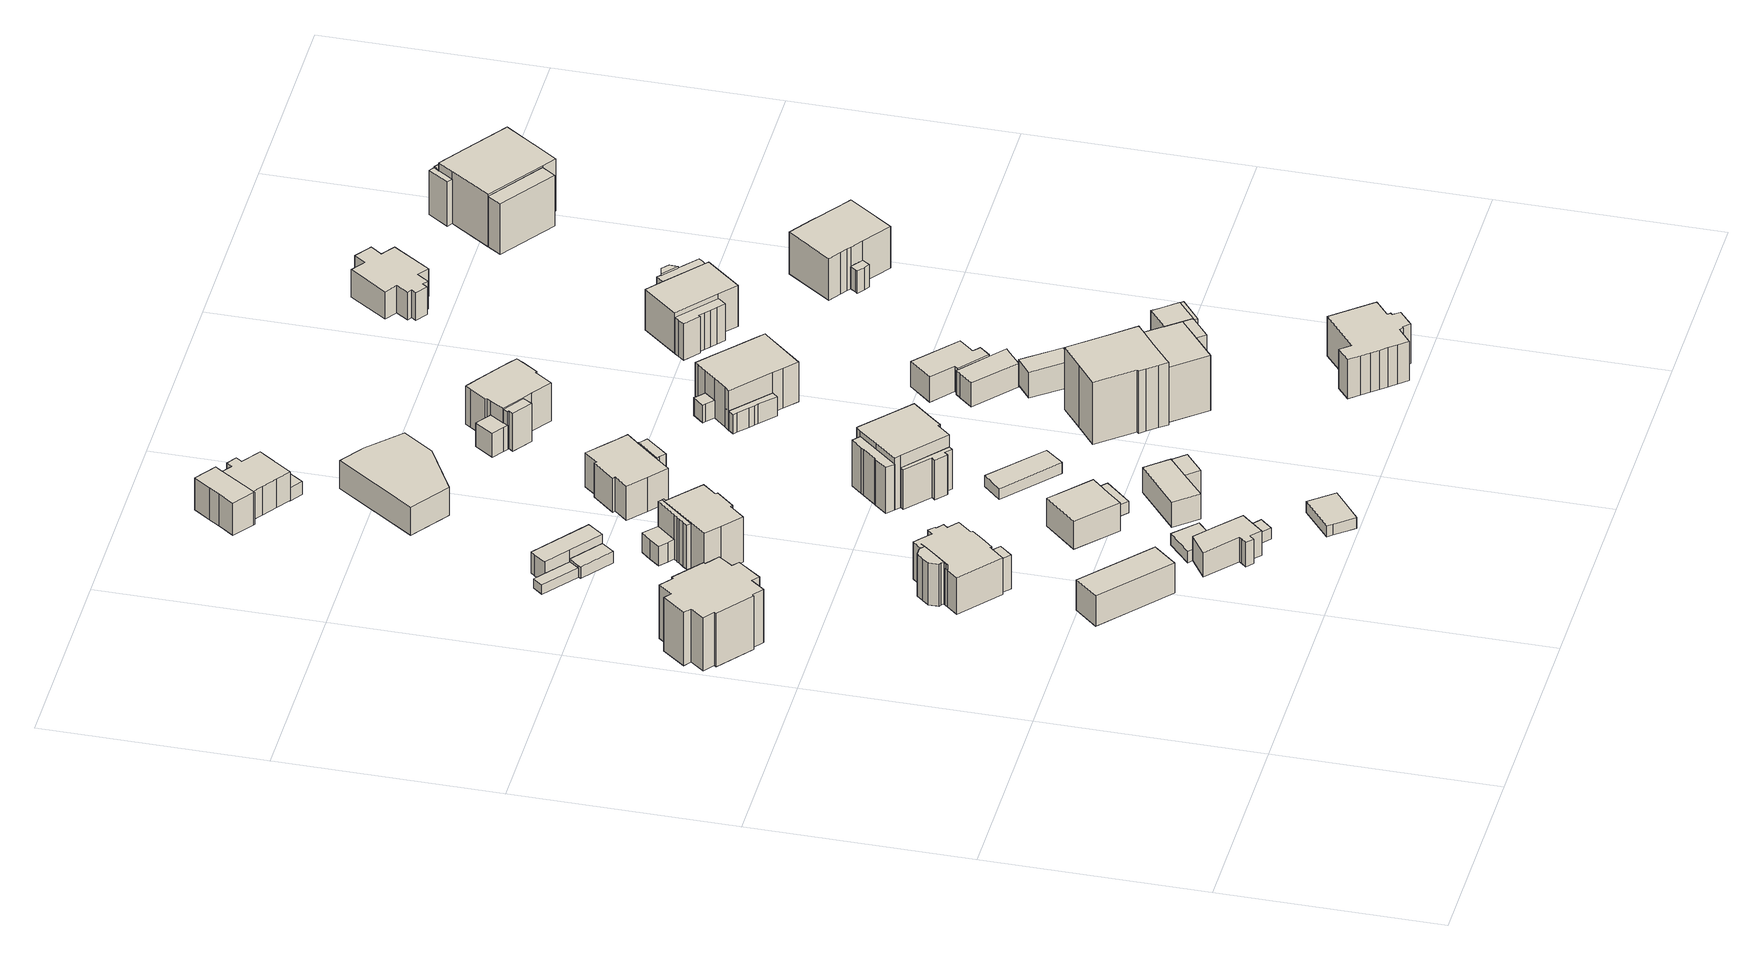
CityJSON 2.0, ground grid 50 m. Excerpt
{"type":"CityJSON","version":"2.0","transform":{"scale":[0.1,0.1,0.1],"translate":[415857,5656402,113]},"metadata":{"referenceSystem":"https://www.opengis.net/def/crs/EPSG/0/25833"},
"CityObjects":{
"building1":{"type":"Building","attributes":{"Dachtyp_tdc":"tdcFreeFormRoof","Gemeindeschluessel":14612000,"Dachneigung":51.07,"QualitaetDacherkennung":27,"Geometrietyp2DReferenz":"3000","measuredHeight":18.51,"function":"31001_9998","roofType":"5000"},"geometry":[{"type":"Solid","lod":"1","boundaries":[[[[0,1,2,3,4,5,6,7,8,9,10,11,12,13,14,15,16,17,18,19]],[[20,21,22,23,24,25,26,27,28,29,30,31,32,33,34,35,36,37,38,39]],[[19,21,20,0]],[[18,22,21,19]],[[17,23,22,18]],[[16,24,23,17]],[[15,25,24,16]],[[14,26,25,15]],[[13,27,26,14]],[[12,28,27,13]],[[11,29,28,12]],[[10,30,29,11]],[[9,31,30,10]],[[8,32,31,9]],[[7,33,32,8]],[[6,34,33,7]],[[5,35,34,6]],[[4,36,35,5]],[[3,37,36,4]],[[2,38,37,3]],[[1,39,38,2]],[[0,20,39,1]]]]}]},
"building2":{"type":"Building","attributes":{"Dachtyp_tdc":"tdcPolyFlatRoof","Gemeindeschluessel":14612000,"Dachneigung":2.67,"QualitaetDacherkennung":65,"Geometrietyp2DReferenz":"3000","measuredHeight":7.86,"function":"31001_9998","roofType":"2100"},"geometry":[{"type":"Solid","lod":"1","boundaries":[[[[40,41,42,43]],[[44,45,46,47]],[[43,45,44,40]],[[42,46,45,43]],[[41,47,46,42]],[[40,44,47,41]]]]}]},
"building3":{"type":"Building","attributes":{"Gemeindeschluessel":14612000,"Geometrietyp2DReferenz":"3000","function":"31001_9998","roofType":"9999"},"children":["building3-1","building3-2","building3-3"]},
"building3-1":{"type":"BuildingPart","attributes":{"Dachtyp_tdc":"tdcGableRoof","Dachneigung":26.48,"QualitaetDacherkennung":49,"Geometrietyp2DReferenz":"3000","measuredHeight":11.97,"roofType":"3100"},"parents":["building3"],"geometry":[{"type":"Solid","lod":"1","boundaries":[[[[48,49,50,51,52,53,54,55,56,57,58,59,60,61,62,63,64,65,66,67]],[[68,69,70,71,72,73,74,75,76,77,78,79,80,81,82,83,84,85,86,87]],[[67,69,68,48]],[[66,70,69,67]],[[65,71,70,66]],[[64,72,71,65]],[[63,73,72,64]],[[62,74,73,63]],[[61,75,74,62]],[[60,76,75,61]],[[59,77,76,60]],[[58,78,77,59]],[[57,79,78,58]],[[56,80,79,57]],[[55,81,80,56]],[[54,82,81,55]],[[53,83,82,54]],[[52,84,83,53]],[[51,85,84,52]],[[50,86,85,51]],[[49,87,86,50]],[[48,68,87,49]]]]}]},
"building3-2":{"type":"BuildingPart","attributes":{"Dachtyp_tdc":"tdcPolyFlatRoof","Dachneigung":6.51,"QualitaetDacherkennung":69,"Geometrietyp2DReferenz":"3000","measuredHeight":8.75,"roofType":"2100"},"parents":["building3"],"geometry":[{"type":"Solid","lod":"1","boundaries":[[[[88,89,90,91,92]],[[81,80,93,94,82]],[[92,80,81,88]],[[91,93,80,92]],[[90,94,93,91]],[[89,82,94,90]],[[88,81,82,89]]]]}]},
"building3-3":{"type":"BuildingPart","attributes":{"Dachtyp_tdc":"tdcFreeFormRoof","Dachneigung":26.51,"QualitaetDacherkennung":49,"Geometrietyp2DReferenz":"3000","measuredHeight":11.92,"roofType":"5000"},"parents":["building3"],"geometry":[{"type":"Solid","lod":"1","boundaries":[[[[95,96,97,98,99,100,101,102,103,104,105,106,105]],[[107,108,87,108,109,85,110,111,112,113,114,115,116]],[[105,108,107,95]],[[108,105,104,109]],[[103,85,109,104]],[[102,110,85,103]],[[101,111,110,102]],[[100,112,111,101]],[[99,113,112,100]],[[98,114,113,99]],[[97,115,114,98]],[[96,116,115,97]],[[95,107,116,96]]]]}]},
"building4":{"type":"Building","attributes":{"Dachtyp_tdc":"tdcPolyFlatRoof","Gemeindeschluessel":14612000,"Dachneigung":5.64,"QualitaetDacherkennung":57,"Geometrietyp2DReferenz":"3000","measuredHeight":2.57,"function":"31001_9998","roofType":"2100"},"geometry":[{"type":"Solid","lod":"1","boundaries":[[[[117,118,119,120,121]],[[122,123,124,125,126]],[[121,123,122,117]],[[120,124,123,121]],[[119,125,124,120]],[[118,126,125,119]],[[117,122,126,118]]]]}]},
"building5":{"type":"Building","attributes":{"Dachtyp_tdc":"tdcPolyFlatRoof","Gemeindeschluessel":14612000,"Dachneigung":4.22,"QualitaetDacherkennung":67,"Geometrietyp2DReferenz":"3000","measuredHeight":6.5,"function":"31001_9998","roofType":"2100"},"geometry":[{"type":"Solid","lod":"1","boundaries":[[[[127,128,129,130,131,132,133,134,135,136,137]],[[138,139,140,141,142,143,144,145,146,147,148]],[[137,139,138,127]],[[136,140,139,137]],[[135,141,140,136]],[[134,142,141,135]],[[133,143,142,134]],[[132,144,143,133]],[[131,145,144,132]],[[130,146,145,131]],[[129,147,146,130]],[[128,148,147,129]],[[127,138,148,128]]]]}]},
"building6":{"type":"Building","attributes":{"Dachtyp_tdc":"tdcPolyFlatRoof","Gemeindeschluessel":14612000,"Dachneigung":0,"QualitaetDacherkennung":83,"Geometrietyp2DReferenz":"3000","measuredHeight":2.89,"function":"31001_9998","roofType":"1000"},"geometry":[{"type":"Solid","lod":"1","boundaries":[[[[149,150,151,152,153]],[[146,154,155,156,147]],[[153,154,146,149]],[[152,155,154,153]],[[151,156,155,152]],[[150,147,156,151]],[[149,146,147,150]]]]}]},
"building7":{"type":"Building","attributes":{"Dachtyp_tdc":"tdcPolyFlatRoof","Gemeindeschluessel":14612000,"Dachneigung":3.12,"QualitaetDacherkennung":70,"Geometrietyp2DReferenz":"3000","measuredHeight":3.09,"function":"31001_9998","roofType":"2100"},"geometry":[{"type":"Solid","lod":"1","boundaries":[[[[157,158,159,160,161]],[[162,163,164,165,166]],[[161,163,162,157]],[[160,164,163,161]],[[159,165,164,160]],[[158,166,165,159]],[[157,162,166,158]]]]}]},
"building8":{"type":"Building","attributes":{"Dachtyp_tdc":"tdcPolyFlatRoof","Gemeindeschluessel":14612000,"Dachneigung":4.18,"QualitaetDacherkennung":64,"Geometrietyp2DReferenz":"3000","measuredHeight":5.54,"function":"31001_9998","roofType":"2100"},"geometry":[{"type":"Solid","lod":"1","boundaries":[[[[167,168,169,170,171,172]],[[124,173,174,175,176,125]],[[172,173,124,167]],[[171,174,173,172]],[[170,175,174,171]],[[169,176,175,170]],[[168,125,176,169]],[[167,124,125,168]]]]}]},
"building9":{"type":"Building","attributes":{"Dachtyp_tdc":"tdcFreeFormRoof","Gemeindeschluessel":14612000,"Dachneigung":50.6,"QualitaetDacherkennung":19,"Geometrietyp2DReferenz":"3000","measuredHeight":3.9,"function":"31001_9998","roofType":"5000"},"geometry":[{"type":"Solid","lod":"1","boundaries":[[[[177,178,179,180]],[[181,182,183,184]],[[180,182,181,177]],[[179,183,182,180]],[[178,184,183,179]],[[177,181,184,178]]]]}]},
"building10":{"type":"Building","attributes":{"Gemeindeschluessel":14612000,"Geometrietyp2DReferenz":"3000","function":"31001_9998","roofType":"9999"},"children":["building10-1","building10-2","building10-3"]},
"building10-1":{"type":"BuildingPart","attributes":{"Dachtyp_tdc":"tdcGableRoof","Dachneigung":14.62,"QualitaetDacherkennung":26,"Geometrietyp2DReferenz":"3000","measuredHeight":12.32,"roofType":"3100"},"parents":["building10"],"geometry":[{"type":"Solid","lod":"1","boundaries":[[[[185,186,187,188,189,190,191,192,193,194,195,196,197]],[[198,199,200,201,202,203,204,205,206,207,208,209,210]],[[197,199,198,185]],[[196,200,199,197]],[[195,201,200,196]],[[194,202,201,195]],[[193,203,202,194]],[[192,204,203,193]],[[191,205,204,192]],[[190,206,205,191]],[[189,207,206,190]],[[188,208,207,189]],[[187,209,208,188]],[[186,210,209,187]],[[185,198,210,186]]]]}]},
"building10-2":{"type":"BuildingPart","attributes":{"Dachtyp_tdc":"tdcGableRoof","Dachneigung":10.02,"QualitaetDacherkennung":67,"Geometrietyp2DReferenz":"3000","measuredHeight":5.27,"roofType":"3100"},"parents":["building10"],"geometry":[{"type":"Solid","lod":"1","boundaries":[[[[211,212,213,214,215,216,217]],[[218,219,220,221,222,223,224]],[[217,219,218,211]],[[216,220,219,217]],[[215,221,220,216]],[[214,222,221,215]],[[213,223,222,214]],[[212,224,223,213]],[[211,218,224,212]]]]}]},
"building10-3":{"type":"BuildingPart","attributes":{"Dachtyp_tdc":"tdcGableRoof","Dachneigung":27.17,"QualitaetDacherkennung":25,"Geometrietyp2DReferenz":"3000","measuredHeight":13.08,"roofType":"3100"},"parents":["building10"],"geometry":[{"type":"Solid","lod":"1","boundaries":[[[[225,226,227,228,229,230,231,232,233,234]],[[224,198,235,210,236,237,238,239,240,219]],[[234,198,224,225]],[[233,235,198,234]],[[232,210,235,233]],[[231,236,210,232]],[[230,237,236,231]],[[229,238,237,230]],[[228,239,238,229]],[[227,240,239,228]],[[226,219,240,227]],[[225,224,219,226]]]]}]},
"building11":{"type":"Building","attributes":{"Dachtyp_tdc":"tdcPolyFlatRoof","Gemeindeschluessel":14612000,"Dachneigung":2.67,"QualitaetDacherkennung":64,"Geometrietyp2DReferenz":"3000","measuredHeight":2.99,"function":"31001_9998","roofType":"2100"},"geometry":[{"type":"Solid","lod":"1","boundaries":[[[[241,242,243,244,245]],[[246,247,248,249,250]],[[245,247,246,241]],[[244,248,247,245]],[[243,249,248,244]],[[242,250,249,243]],[[241,246,250,242]]]]}]},
"building12":{"type":"Building","attributes":{"Gemeindeschluessel":14612000,"Geometrietyp2DReferenz":"3000","function":"31001_9998","roofType":"9999"},"children":["building12-1","building12-2"]},
"building12-1":{"type":"BuildingPart","attributes":{"Dachtyp_tdc":"tdcPolyFlatRoof","Dachneigung":0,"QualitaetDacherkennung":56,"Geometrietyp2DReferenz":"3000","measuredHeight":7.16,"roofType":"1000"},"parents":["building12"],"geometry":[{"type":"Solid","lod":"1","boundaries":[[[[251,252,253,254,255]],[[256,257,258,259,260]],[[255,257,256,251]],[[254,258,257,255]],[[253,259,258,254]],[[252,260,259,253]],[[251,256,260,252]]]]}]},
"building12-2":{"type":"BuildingPart","attributes":{"Dachtyp_tdc":"tdcPolyFlatRoof","Dachneigung":0,"QualitaetDacherkennung":68,"Geometrietyp2DReferenz":"3000","measuredHeight":2.95,"roofType":"1000"},"parents":["building12"],"geometry":[{"type":"Solid","lod":"1","boundaries":[[[[261,262,263,264,265]],[[266,267,257,256,268]],[[265,267,266,261]],[[264,257,267,265]],[[263,256,257,264]],[[262,268,256,263]],[[261,266,268,262]]]]}]},
"building13":{"type":"Building","attributes":{"Gemeindeschluessel":14612000,"Geometrietyp2DReferenz":"3000","function":"31001_9998","roofType":"9999"},"children":["building13-1","building13-2"]},
"building13-1":{"type":"BuildingPart","attributes":{"Dachtyp_tdc":"tdcPolyFlatRoof","Dachneigung":0,"QualitaetDacherkennung":64,"Geometrietyp2DReferenz":"3000","measuredHeight":6.33,"roofType":"1000"},"parents":["building13"],"geometry":[{"type":"Solid","lod":"1","boundaries":[[[[269,270,271,272]],[[273,274,275,276]],[[272,274,273,269]],[[271,275,274,272]],[[270,276,275,271]],[[269,273,276,270]]]]}]},
"building13-2":{"type":"BuildingPart","attributes":{"Dachtyp_tdc":"tdcPolyFlatRoof","Dachneigung":0,"QualitaetDacherkennung":76,"Geometrietyp2DReferenz":"3000","measuredHeight":6.38,"roofType":"1000"},"parents":["building13"],"geometry":[{"type":"Solid","lod":"1","boundaries":[[[[277,278,279,280,281]],[[282,283,284,273,276]],[[281,283,282,277]],[[280,284,283,281]],[[279,273,284,280]],[[278,276,273,279]],[[277,282,276,278]]]]}]},
"building14":{"type":"Building","attributes":{"Gemeindeschluessel":14612000,"Geometrietyp2DReferenz":"3000","function":"31001_9998","roofType":"9999"},"children":["building14-1","building14-2"]},
"building14-1":{"type":"BuildingPart","attributes":{"Dachtyp_tdc":"tdcGableRoof","Dachneigung":15.96,"QualitaetDacherkennung":63,"Geometrietyp2DReferenz":"3000","measuredHeight":9.62,"roofType":"3100"},"parents":["building14"],"geometry":[{"type":"Solid","lod":"1","boundaries":[[[[285,286,287,288,289,290,291,292,293,294,295,296,297]],[[298,299,300,301,302,303,304,305,306,307,308,309,310]],[[296,299,298,297]],[[295,300,299,296]],[[294,301,300,295]],[[293,302,301,294]],[[292,303,302,293]],[[291,304,303,292]],[[290,305,304,291]],[[289,306,305,290]],[[288,307,306,289]],[[287,308,307,288]],[[286,309,308,287]],[[285,310,309,286]],[[297,298,310,285]]]]}]},
"building14-2":{"type":"BuildingPart","attributes":{"Dachtyp_tdc":"tdcGableRoof","Dachneigung":20.11,"QualitaetDacherkennung":30,"Geometrietyp2DReferenz":"3000","measuredHeight":9.73,"roofType":"3100"},"parents":["building14"],"geometry":[{"type":"Solid","lod":"1","boundaries":[[[[311,312,313,314,315,316]],[[317,318,319,320,299,298]],[[316,317,298,311]],[[315,318,317,316]],[[314,319,318,315]],[[313,320,319,314]],[[312,299,320,313]],[[311,298,299,312]]]]}]},
"building15":{"type":"Building","attributes":{"Gemeindeschluessel":14612000,"Geometrietyp2DReferenz":"3000","function":"31001_9998","roofType":"9999"},"children":["building15-1","building15-2"]},
"building15-1":{"type":"BuildingPart","attributes":{"Dachtyp_tdc":"tdcGableRoof","Dachneigung":34.78,"QualitaetDacherkennung":66,"Geometrietyp2DReferenz":"3000","measuredHeight":9.43,"roofType":"3100"},"parents":["building15"],"geometry":[{"type":"Solid","lod":"1","boundaries":[[[[321,322,323,324,325,326,327,328,329,330,331,332,333,334,335,336,337,338]],[[339,340,341,342,343,344,345,346,347,348,349,350,351,352,353,354,355,356]],[[338,340,339,321]],[[337,341,340,338]],[[336,342,341,337]],[[335,343,342,336]],[[334,344,343,335]],[[333,345,344,334]],[[332,346,345,333]],[[331,347,346,332]],[[330,348,347,331]],[[329,349,348,330]],[[328,350,349,329]],[[327,351,350,328]],[[326,352,351,327]],[[325,353,352,326]],[[324,354,353,325]],[[323,355,354,324]],[[322,356,355,323]],[[321,339,356,322]]]]}]},
"building15-2":{"type":"BuildingPart","attributes":{"Dachtyp_tdc":"tdcHipRoof","Dachneigung":40.95,"QualitaetDacherkennung":57,"Geometrietyp2DReferenz":"3000","measuredHeight":9.69,"roofType":"3200"},"parents":["building15"],"geometry":[{"type":"Solid","lod":"1","boundaries":[[[[357,358,359,360,361,362,363,364,365]],[[343,366,367,368,369,370,371,372,345]],[[364,366,343,365]],[[363,367,366,364]],[[362,368,367,363]],[[361,369,368,362]],[[360,370,369,361]],[[359,371,370,360]],[[358,372,371,359]],[[357,345,372,358]],[[365,343,345,357]]]]}]},
"building16":{"type":"Building","attributes":{"Gemeindeschluessel":14612000,"Geometrietyp2DReferenz":"3000","function":"31001_9998","roofType":"9999"},"children":["building16-1","building16-2","building16-3","building16-4"]},
"building16-1":{"type":"BuildingPart","attributes":{"Dachtyp_tdc":"tdcPolyFlatRoof","Dachneigung":16.77,"QualitaetDacherkennung":50,"Geometrietyp2DReferenz":"3000","measuredHeight":10.37,"roofType":"2100"},"parents":["building16"],"geometry":[{"type":"Solid","lod":"1","boundaries":[[[[373,374,375,376,377,378,379,380]],[[381,382,383,384,385,386,387,388]],[[380,382,381,373]],[[379,383,382,380]],[[378,384,383,379]],[[377,385,384,378]],[[376,386,385,377]],[[375,387,386,376]],[[374,388,387,375]],[[373,381,388,374]]]]}]},
"building16-2":{"type":"BuildingPart","attributes":{"Dachtyp_tdc":"tdcFreeFormRoof","Dachneigung":44.81,"QualitaetDacherkennung":64,"Geometrietyp2DReferenz":"3000","measuredHeight":13.37,"roofType":"5000"},"parents":["building16"],"geometry":[{"type":"Solid","lod":"1","boundaries":[[[[389,390,391,392,393,394,395,396,397,398,399,400]],[[401,402,403,404,405,406,407,408,409,410,411,412]],[[400,402,401,389]],[[399,403,402,400]],[[398,404,403,399]],[[397,405,404,398]],[[396,406,405,397]],[[395,407,406,396]],[[394,408,407,395]],[[393,409,408,394]],[[392,410,409,393]],[[391,411,410,392]],[[390,412,411,391]],[[389,401,412,390]]]]}]},
"building16-3":{"type":"BuildingPart","attributes":{"Dachtyp_tdc":"tdcPolyFlatRoof","Dachneigung":41.93,"QualitaetDacherkennung":50,"Geometrietyp2DReferenz":"3000","measuredHeight":12.7,"roofType":"2100"},"parents":["building16"],"geometry":[{"type":"Solid","lod":"1","boundaries":[[[[413,414,415,416,417,418,419,420]],[[421,422,423,424,425,426,427,428]],[[420,422,421,413]],[[419,423,422,420]],[[418,424,423,419]],[[417,425,424,418]],[[416,426,425,417]],[[415,427,426,416]],[[414,428,427,415]],[[413,421,428,414]]]]}]},
"building16-4":{"type":"BuildingPart","attributes":{"Dachtyp_tdc":"tdcGableRoof","Dachneigung":41.67,"QualitaetDacherkennung":53,"Geometrietyp2DReferenz":"3000","measuredHeight":16.21,"roofType":"3100"},"parents":["building16"],"geometry":[{"type":"Solid","lod":"1","boundaries":[[[[429,430,431,432,433,434,435,436,437,438,439,440]],[[388,387,422,441,421,442,404,402,443,444,445,446]],[[440,387,388,429]],[[439,422,387,440]],[[438,441,422,439]],[[437,421,441,438]],[[436,442,421,437]],[[435,404,442,436]],[[434,402,404,435]],[[433,443,402,434]],[[432,444,443,433]],[[431,445,444,432]],[[430,446,445,431]],[[429,388,446,430]]]]}]},
"building17":{"type":"Building","attributes":{"Dachtyp_tdc":"tdcPolyFlatRoof","Gemeindeschluessel":14612000,"Dachneigung":5.57,"QualitaetDacherkennung":86,"Geometrietyp2DReferenz":"3000","measuredHeight":3.12,"function":"31001_9998","roofType":"2100"},"geometry":[{"type":"Solid","lod":"1","boundaries":[[[[447,448,449,450]],[[451,452,453,454]],[[450,452,451,447]],[[449,453,452,450]],[[448,454,453,449]],[[447,451,454,448]]]]}]},
"building18":{"type":"Building","attributes":{"Dachtyp_tdc":"tdcPolyFlatRoof","Gemeindeschluessel":14612000,"Dachneigung":0,"QualitaetDacherkennung":85,"Geometrietyp2DReferenz":"3000","measuredHeight":7.05,"function":"31001_9998","roofType":"1000"},"geometry":[{"type":"Solid","lod":"1","boundaries":[[[[455,456,457,458,459,460]],[[461,462,463,464,465,466]],[[460,462,461,455]],[[459,463,462,460]],[[458,464,463,459]],[[457,465,464,458]],[[456,466,465,457]],[[455,461,466,456]]]]}]},
"building19":{"type":"Building","attributes":{"Dachtyp_tdc":"tdcPolyFlatRoof","Gemeindeschluessel":14612000,"Dachneigung":17.77,"QualitaetDacherkennung":56,"Geometrietyp2DReferenz":"3000","measuredHeight":3.82,"function":"31001_9998","roofType":"2100"},"geometry":[{"type":"Solid","lod":"1","boundaries":[[[[467,468,469,470,471,472,473]],[[474,475,476,477,478,479,480]],[[473,475,474,467]],[[472,476,475,473]],[[471,477,476,472]],[[470,478,477,471]],[[469,479,478,470]],[[468,480,479,469]],[[467,474,480,468]]]]}]},
"building20":{"type":"Building","attributes":{"Gemeindeschluessel":14612000,"Geometrietyp2DReferenz":"3000","function":"31001_9998","roofType":"9999"},"children":["building20-1","building20-2","building20-3"]},
"building20-1":{"type":"BuildingPart","attributes":{"Dachtyp_tdc":"tdcGableRoof","Dachneigung":12.94,"QualitaetDacherkennung":30,"Geometrietyp2DReferenz":"3000","measuredHeight":10.79,"roofType":"3100"},"parents":["building20"],"geometry":[{"type":"Solid","lod":"1","boundaries":[[[[481,482,483,484,485,486,487,488,489,490,491,492,493,494,495,496,497]],[[498,499,500,501,502,503,504,505,506,507,508,509,510,511,512,513,514]],[[497,499,498,481]],[[496,500,499,497]],[[495,501,500,496]],[[494,502,501,495]],[[493,503,502,494]],[[492,504,503,493]],[[491,505,504,492]],[[490,506,505,491]],[[489,507,506,490]],[[488,508,507,489]],[[487,509,508,488]],[[486,510,509,487]],[[485,511,510,486]],[[484,512,511,485]],[[483,513,512,484]],[[482,514,513,483]],[[481,498,514,482]]]]}]},
"building20-2":{"type":"BuildingPart","attributes":{"Dachtyp_tdc":"tdcPolyFlatRoof","Dachneigung":0,"QualitaetDacherkennung":39,"Geometrietyp2DReferenz":"3000","measuredHeight":6.14,"roofType":"1000"},"parents":["building20"],"geometry":[{"type":"Solid","lod":"1","boundaries":[[[[515,516,517,518,519,520,521]],[[501,522,523,524,525,526,502]],[[520,522,501,521]],[[519,523,522,520]],[[518,524,523,519]],[[517,525,524,518]],[[516,526,525,517]],[[515,502,526,516]],[[521,501,502,515]]]]}]},
"building20-3":{"type":"BuildingPart","attributes":{"Dachtyp_tdc":"tdcFreeFormRoof","Dachneigung":70.69,"QualitaetDacherkennung":17,"Geometrietyp2DReferenz":"3000","measuredHeight":11.45,"roofType":"5000"},"parents":["building20"],"geometry":[{"type":"Solid","lod":"1","boundaries":[[[[527,528,529,530,531,532,533]],[[534,535,536,537,522,501,500]],[[533,535,534,527]],[[532,536,535,533]],[[531,537,536,532]],[[530,522,537,531]],[[529,501,522,530]],[[528,500,501,529]],[[527,534,500,528]]]]}]},
"building21":{"type":"Building","attributes":{"Gemeindeschluessel":14612000,"Geometrietyp2DReferenz":"3000","function":"31001_9998","roofType":"9999"},"children":["building21-1","building21-2","building21-3","building21-4","building21-5"]},
"building21-1":{"type":"BuildingPart","attributes":{"Dachtyp_tdc":"tdcPolyFlatRoof","Dachneigung":0,"QualitaetDacherkennung":73,"Geometrietyp2DReferenz":"3000","measuredHeight":13.91,"roofType":"1000"},"parents":["building21"],"geometry":[{"type":"Solid","lod":"1","boundaries":[[[[538,539,540,541,542,543,544]],[[545,546,547,548,549,550,551]],[[544,546,545,538]],[[543,547,546,544]],[[542,548,547,543]],[[541,549,548,542]],[[540,550,549,541]],[[539,551,550,540]],[[538,545,551,539]]]]}]},
"building21-2":{"type":"BuildingPart","attributes":{"Dachtyp_tdc":"tdcPolyFlatRoof","Dachneigung":5.34,"QualitaetDacherkennung":45,"Geometrietyp2DReferenz":"3000","measuredHeight":13.86,"roofType":"2100"},"parents":["building21"],"geometry":[{"type":"Solid","lod":"1","boundaries":[[[[552,553,554,555]],[[556,549,557,558]],[[555,549,556,552]],[[554,557,549,555]],[[553,558,557,554]],[[552,556,558,553]]]]}]},
"building21-3":{"type":"BuildingPart","attributes":{"Dachtyp_tdc":"tdcPolyFlatRoof","Dachneigung":0,"QualitaetDacherkennung":79,"Geometrietyp2DReferenz":"3000","measuredHeight":13.94,"roofType":"1000"},"parents":["building21"],"geometry":[{"type":"Solid","lod":"1","boundaries":[[[[559,560,561,562,563,539]],[[564,551,565,566,567,568]],[[539,551,564,559]],[[563,565,551,539]],[[562,566,565,563]],[[561,567,566,562]],[[560,568,567,561]],[[559,564,568,560]]]]}]},
"building21-4":{"type":"BuildingPart","attributes":{"Dachtyp_tdc":"tdcGableRoof","Dachneigung":10.15,"QualitaetDacherkennung":61,"Geometrietyp2DReferenz":"3000","measuredHeight":16.5,"roofType":"3100"},"parents":["building21"],"geometry":[{"type":"Solid","lod":"1","boundaries":[[[[569,570,571,572,573,574,575,576,577,578,579,580]],[[581,582,583,584,585,586,587,588,589,564,590,568]],[[580,582,581,569]],[[579,583,582,580]],[[578,584,583,579]],[[577,585,584,578]],[[576,586,585,577]],[[575,587,586,576]],[[574,588,587,575]],[[573,589,588,574]],[[572,564,589,573]],[[571,590,564,572]],[[570,568,590,571]],[[569,581,568,570]]]]}]},
"building21-5":{"type":"BuildingPart","attributes":{"Dachtyp_tdc":"tdcPolyFlatRoof","Dachneigung":3.75,"QualitaetDacherkennung":71,"Geometrietyp2DReferenz":"3000","measuredHeight":14.01,"roofType":"2100"},"parents":["building21"],"geometry":[{"type":"Solid","lod":"1","boundaries":[[[[563,562,591,592,540]],[[565,550,556,593,566]],[[540,550,565,563]],[[592,556,550,540]],[[591,593,556,592]],[[562,566,593,591]],[[563,565,566,562]]]]}]},
"building22":{"type":"Building","attributes":{"Gemeindeschluessel":14612000,"Geometrietyp2DReferenz":"3000","function":"31001_9998","roofType":"9999"},"children":["building22-1","building22-2","building22-3","building22-4"]},
"building22-1":{"type":"BuildingPart","attributes":{"Dachtyp_tdc":"tdcGableRoof","Dachneigung":38.2,"QualitaetDacherkennung":7,"Geometrietyp2DReferenz":"3000","measuredHeight":7.72,"roofType":"3100"},"parents":["building22"],"geometry":[{"type":"Solid","lod":"1","boundaries":[[[[594,595,596,597,598,599,600,601,602,594,603]],[[604,605,606,607,608,609,610,611,612,613,605]],[[602,606,605,594]],[[601,607,606,602]],[[600,608,607,601]],[[599,609,608,600]],[[598,610,609,599]],[[597,611,610,598]],[[596,612,611,597]],[[595,613,612,596]],[[613,595,594,605]]]]}]},
"building22-2":{"type":"BuildingPart","attributes":{"Dachtyp_tdc":"tdcPolyFlatRoof","Dachneigung":0,"QualitaetDacherkennung":55,"Geometrietyp2DReferenz":"3000","measuredHeight":4.56,"roofType":"1000"},"parents":["building22"],"geometry":[{"type":"Solid","lod":"1","boundaries":[[[[614,615,616,617,618,619,620]],[[621,622,623,624,625,626,627]],[[620,622,621,614]],[[619,623,622,620]],[[618,624,623,619]],[[617,625,624,618]],[[616,626,625,617]],[[615,627,626,616]],[[614,621,627,615]]]]}]},
"building22-3":{"type":"BuildingPart","attributes":{"Dachtyp_tdc":"tdcGableAndHippedGRoof","Dachneigung":13.51,"QualitaetDacherkennung":23,"Geometrietyp2DReferenz":"3000","measuredHeight":11.79,"roofType":"9999"},"parents":["building22"],"geometry":[{"type":"Solid","lod":"1","boundaries":[[[[628,629,630,631,632,633,634,635,636,637,638,639,640,641]],[[642,643,607,605,604,625,624,644,645,646,647,648,649,650]],[[641,643,642,628]],[[640,607,643,641]],[[639,605,607,640]],[[638,604,605,639]],[[637,625,604,638]],[[636,624,625,637]],[[635,644,624,636]],[[634,645,644,635]],[[633,646,645,634]],[[632,647,646,633]],[[631,648,647,632]],[[630,649,648,631]],[[629,650,649,630]],[[628,642,650,629]]]]}]},
"building22-4":{"type":"BuildingPart","attributes":{"Dachtyp_tdc":"tdcFreeFormRoof","Dachneigung":81.44,"QualitaetDacherkennung":39,"Geometrietyp2DReferenz":"3000","measuredHeight":11.61,"roofType":"5000"},"parents":["building22"],"geometry":[{"type":"Solid","lod":"1","boundaries":[[[[651,652,653,654,655,656,657]],[[658,659,660,661,649,646,662]],[[657,659,658,651]],[[656,660,659,657]],[[655,661,660,656]],[[654,649,661,655]],[[653,646,649,654]],[[652,662,646,653]],[[651,658,662,652]]]]}]},
"building23":{"type":"Building","attributes":{"Dachtyp_tdc":"tdcPolyFlatRoof","Gemeindeschluessel":14612000,"Dachneigung":0,"QualitaetDacherkennung":69,"Geometrietyp2DReferenz":"3000","measuredHeight":6.08,"function":"31001_9998","roofType":"1000"},"geometry":[{"type":"Solid","lod":"1","boundaries":[[[[663,664,665,666,667,668,669,670]],[[671,672,673,674,675,676,677,678]],[[670,672,671,663]],[[669,673,672,670]],[[668,674,673,669]],[[667,675,674,668]],[[666,676,675,667]],[[665,677,676,666]],[[664,678,677,665]],[[663,671,678,664]]]]}]},
"building24":{"type":"Building","attributes":{"Dachtyp_tdc":"tdcGableRoof","Gemeindeschluessel":14612000,"Dachneigung":45.6,"QualitaetDacherkennung":2,"Geometrietyp2DReferenz":"3000","measuredHeight":11.07,"function":"31001_9998","roofType":"3100"},"geometry":[{"type":"Solid","lod":"1","boundaries":[[[[679,680,681,682]],[[683,684,685,686]],[[682,684,683,679]],[[681,685,684,682]],[[680,686,685,681]],[[679,683,686,680]]]]}]},
"building25":{"type":"Building","attributes":{"Dachtyp_tdc":"tdcFreeFormRoof","Gemeindeschluessel":14612000,"Dachneigung":27.07,"QualitaetDacherkennung":67,"Geometrietyp2DReferenz":"3000","measuredHeight":12.32,"function":"31001_9998","roofType":"5000"},"geometry":[{"type":"Solid","lod":"1","boundaries":[[[[687,688,689,690,691,692,693,694,695,696,697,698,699,700,701,702,703,704,705]],[[706,707,708,709,710,711,712,713,714,715,716,717,718,719,720,721,722,723,724]],[[705,707,706,687]],[[704,708,707,705]],[[703,709,708,704]],[[702,710,709,703]],[[701,711,710,702]],[[700,712,711,701]],[[699,713,712,700]],[[698,714,713,699]],[[697,715,714,698]],[[696,716,715,697]],[[695,717,716,696]],[[694,718,717,695]],[[693,719,718,694]],[[692,720,719,693]],[[691,721,720,692]],[[690,722,721,691]],[[689,723,722,690]],[[688,724,723,689]],[[687,706,724,688]]]]}]},
"building26":{"type":"Building","attributes":{"Dachtyp_tdc":"tdcPolyFlatRoof","Gemeindeschluessel":14612000,"Dachneigung":9.1,"QualitaetDacherkennung":50,"Geometrietyp2DReferenz":"3000","measuredHeight":7.03,"function":"31001_9998","roofType":"2100"},"geometry":[{"type":"Solid","lod":"1","boundaries":[[[[725,726,727,728,729,730,731,732]],[[733,734,735,736,737,738,739,740]],[[732,734,733,725]],[[731,735,734,732]],[[730,736,735,731]],[[729,737,736,730]],[[728,738,737,729]],[[727,739,738,728]],[[726,740,739,727]],[[725,733,740,726]]]]}]},
"building27":{"type":"Building","attributes":{"Gemeindeschluessel":14612000,"Geometrietyp2DReferenz":"3000","function":"31001_9998","roofType":"9999"},"children":["building27-1","building27-2","building27-3","building27-4"]},
"building27-1":{"type":"BuildingPart","attributes":{"Dachtyp_tdc":"tdcHipRoof","Dachneigung":22.92,"QualitaetDacherkennung":77,"Geometrietyp2DReferenz":"3000","measuredHeight":11.51,"roofType":"3200"},"parents":["building27"],"geometry":[{"type":"Solid","lod":"1","boundaries":[[[[741,742,743,744,745,746,747]],[[748,749,750,751,752,753,754]],[[746,749,748,747]],[[745,750,749,746]],[[744,751,750,745]],[[743,752,751,744]],[[742,753,752,743]],[[741,754,753,742]],[[747,748,754,741]]]]}]},
"building27-2":{"type":"BuildingPart","attributes":{"Dachtyp_tdc":"tdcGableRoof","Dachneigung":20.36,"QualitaetDacherkennung":29,"Geometrietyp2DReferenz":"3000","measuredHeight":9.7,"roofType":"3100"},"parents":["building27"],"geometry":[{"type":"Solid","lod":"1","boundaries":[[[[755,756,757,758,759,760,761,762,763,764,765,766]],[[751,767,768,769,770,771,772,773,774,775,776,752]],[[766,767,751,755]],[[765,768,767,766]],[[764,769,768,765]],[[763,770,769,764]],[[762,771,770,763]],[[761,772,771,762]],[[760,773,772,761]],[[759,774,773,760]],[[758,775,774,759]],[[757,776,775,758]],[[756,752,776,757]],[[755,751,752,756]]]]}]},
"building27-3":{"type":"BuildingPart","attributes":{"Dachtyp_tdc":"tdcFreeFormRoof","Dachneigung":47.2,"QualitaetDacherkennung":14,"Geometrietyp2DReferenz":"3000","measuredHeight":10.69,"roofType":"5000"},"parents":["building27"],"geometry":[{"type":"Solid","lod":"1","boundaries":[[[[777,778,779,780]],[[781,782,783,784]],[[780,782,781,777]],[[779,783,782,780]],[[778,784,783,779]],[[777,781,784,778]]]]}]},
"building27-4":{"type":"BuildingPart","attributes":{"Dachtyp_tdc":"tdcFreeFormRoof","Dachneigung":47.53,"QualitaetDacherkennung":17,"Geometrietyp2DReferenz":"3000","measuredHeight":10.7,"roofType":"5000"},"parents":["building27"],"geometry":[{"type":"Solid","lod":"1","boundaries":[[[[785,786,787,788,789,790,791,792]],[[781,793,794,795,748,754,796,782]],[[791,793,781,792]],[[790,794,793,791]],[[789,795,794,790]],[[788,748,795,789]],[[787,754,748,788]],[[786,796,754,787]],[[785,782,796,786]],[[792,781,782,785]]]]}]},
"building28":{"type":"Building","attributes":{"Dachtyp_tdc":"tdcFreeFormRoof","Gemeindeschluessel":14612000,"Dachneigung":34.51,"QualitaetDacherkennung":47,"Geometrietyp2DReferenz":"3000","measuredHeight":10.34,"function":"31001_9998","roofType":"5000"},"geometry":[{"type":"Solid","lod":"1","boundaries":[[[[797,798,799,800,801,802,803,804,805,806,807,808,809,810,811,812,813]],[[814,815,816,817,818,819,820,821,822,823,824,825,826,827,828,829,830]],[[813,815,814,797]],[[812,816,815,813]],[[811,817,816,812]],[[810,818,817,811]],[[809,819,818,810]],[[808,820,819,809]],[[807,821,820,808]],[[806,822,821,807]],[[805,823,822,806]],[[804,824,823,805]],[[803,825,824,804]],[[802,826,825,803]],[[801,827,826,802]],[[800,828,827,801]],[[799,829,828,800]],[[798,830,829,799]],[[797,814,830,798]]]]}]},
"building29":{"type":"Building","attributes":{"Gemeindeschluessel":14612000,"Geometrietyp2DReferenz":"3000","function":"31001_9998","roofType":"9999"},"children":["building29-1","building29-2"]},
"building29-1":{"type":"BuildingPart","attributes":{"Dachtyp_tdc":"tdcGableRoof","Dachneigung":19.27,"QualitaetDacherkennung":61,"Geometrietyp2DReferenz":"3000","measuredHeight":6.05,"roofType":"3100"},"parents":["building29"],"geometry":[{"type":"Solid","lod":"1","boundaries":[[[[831,832,833,834,835,836,837]],[[838,839,840,841,842,843,844]],[[837,839,838,831]],[[836,840,839,837]],[[835,841,840,836]],[[834,842,841,835]],[[833,843,842,834]],[[832,844,843,833]],[[831,838,844,832]]]]}]},
"building29-2":{"type":"BuildingPart","attributes":{"Dachtyp_tdc":"tdcHipRoof","Dachneigung":29.9,"QualitaetDacherkennung":48,"Geometrietyp2DReferenz":"3000","measuredHeight":12.76,"roofType":"3200"},"parents":["building29"],"geometry":[{"type":"Solid","lod":"1","boundaries":[[[[845,846,847,848,849,850,851,852,853,854,855,856,857]],[[841,858,859,860,861,862,863,864,865,866,867,868,843]],[[856,858,841,857]],[[855,859,858,856]],[[854,860,859,855]],[[853,861,860,854]],[[852,862,861,853]],[[851,863,862,852]],[[850,864,863,851]],[[849,865,864,850]],[[848,866,865,849]],[[847,867,866,848]],[[846,868,867,847]],[[845,843,868,846]],[[857,841,843,845]]]]}]},
"building30":{"type":"Building","attributes":{"Gemeindeschluessel":14612000,"Geometrietyp2DReferenz":"3000","function":"31001_9998","roofType":"9999"},"children":["building30-1","building30-2","building30-3","building30-4"]},
"building30-1":{"type":"BuildingPart","attributes":{"Dachtyp_tdc":"tdcPolyFlatRoof","Dachneigung":10.44,"QualitaetDacherkennung":41,"Geometrietyp2DReferenz":"3000","measuredHeight":13.24,"roofType":"2100"},"parents":["building30"],"geometry":[{"type":"Solid","lod":"1","boundaries":[[[[869,870,871,872]],[[873,874,875,876]],[[872,874,873,869]],[[871,875,874,872]],[[870,876,875,871]],[[869,873,876,870]]]]}]},
"building30-2":{"type":"BuildingPart","attributes":{"Dachtyp_tdc":"tdcFreeFormRoof","Dachneigung":74.89,"QualitaetDacherkennung":22,"Geometrietyp2DReferenz":"3000","measuredHeight":12.84,"roofType":"5000"},"parents":["building30"],"geometry":[{"type":"Solid","lod":"1","boundaries":[[[[877,878,879,880]],[[881,882,883,884]],[[880,882,881,877]],[[879,883,882,880]],[[878,884,883,879]],[[877,881,884,878]]]]}]},
"building30-3":{"type":"BuildingPart","attributes":{"Dachtyp_tdc":"tdcFreeFormRoof","Dachneigung":76.66,"QualitaetDacherkennung":28,"Geometrietyp2DReferenz":"3000","measuredHeight":12.82,"roofType":"5000"},"parents":["building30"],"geometry":[{"type":"Solid","lod":"1","boundaries":[[[[885,886,887,888]],[[889,890,891,882]],[[888,890,889,885]],[[887,891,890,888]],[[886,882,891,887]],[[885,889,882,886]]]]}]},
"building30-4":{"type":"BuildingPart","attributes":{"Dachtyp_tdc":"tdcHipRoof","Dachneigung":10.11,"QualitaetDacherkennung":55,"Geometrietyp2DReferenz":"3000","measuredHeight":13.96,"roofType":"3200"},"parents":["building30"],"geometry":[{"type":"Solid","lod":"1","boundaries":[[[[892,893,894,895,896,897,898]],[[873,876,889,881,884,899,900]],[[898,876,873,892]],[[897,889,876,898]],[[896,881,889,897]],[[895,884,881,896]],[[894,899,884,895]],[[893,900,899,894]],[[892,873,900,893]]]]}]}
},
"vertices":[
[24,1182,150],[21,1178,150],[99,1116,150],[102,1120,150],[126,1102,150],[150,1133,150],[166,1120,150],[207,1173,150],[192,1185,150],[216,1217,150],[186,1240,150],[189,1244,150],[124,1296,150],[121,1292,150],[91,1315,150],[66,1284,150],[50,1296,150],[9,1244,150],[25,1232,150],[0,1200,150],[24,1182,14],[0,1200,14],[25,1232,14],[9,1244,14],[50,1296,14],[66,1284,14],[91,1315,14],[121,1292,14],[124,1296,14],[189,1244,14],[186,1240,14],[216,1217,14],[192,1185,14],[207,1173,14],[166,1120,14],[150,1133,14],[126,1102,14],[102,1120,14],[99,1116,14],[21,1178,14],
[347,450,86],[498,318,86],[543,370,86],[393,502,86],[347,450,9],[393,502,9],[543,370,9],[498,318,9],
[418,854,106],[398,832,106],[370,799,106],[338,762,106],[317,737,106],[407,661,106],[411,666,106],[436,695,106],[439,692,106],[463,719,106],[483,743,106],[480,746,106],[507,778,106],[484,797,106],[492,807,106],[477,819,106],[479,822,106],[466,834,106],[455,822,106],[436,839,106],[418,854,12],[436,839,12],[455,822,12],[466,834,12],[479,822,12],[477,819,12],[492,807,12],[484,797,12],[507,778,12],[480,746,12],[483,743,12],[463,719,12],[439,692,12],[436,695,12],[411,666,12],[407,661,12],[317,737,12],[338,762,12],[370,799,12],[398,832,12],
[436,695,98],[411,666,98],[431,649,98],[456,677,98],[439,692,98],[456,677,12],[431,649,12],
[386,827,119],[380,832,119],[361,832,119],[348,817,119],[336,802,119],[337,779,119],[342,776,119],[346,772,119],[338,762,119],[370,798,119],[391,823,119],[398,832,119],[386,827,12],[391,823,12],[370,798,12],[346,772,12],[342,776,12],[337,779,12],[336,802,12],[348,817,12],[361,832,12],[380,832,12],
[188,1587,36],[263,1528,36],[280,1550,36],[228,1591,36],[205,1609,36],[188,1587,12],[205,1609,12],[228,1591,12],[280,1550,12],[263,1528,12],
[687,197,73],[710,223,73],[658,270,73],[615,307,73],[564,273,73],[633,213,73],[629,207,73],[619,196,73],[634,182,73],[644,193,73],[666,173,73],[687,197,11],[666,173,11],[644,193,11],[634,182,11],[619,196,11],[629,207,11],[633,213,11],[564,273,11],[615,307,11],[658,270,11],[710,223,11],
[615,307,40],[658,270,40],[708,316,40],[658,364,40],[605,316,40],[605,316,11],[658,364,11],[708,316,11],
[259,1522,43],[327,1469,43],[349,1497,43],[280,1550,43],[263,1528,43],[259,1522,13],[263,1528,13],[280,1550,13],[349,1497,13],[327,1469,13],
[228,1591,66],[280,1550,66],[349,1497,66],[376,1532,66],[255,1626,66],[247,1616,66],[247,1616,12],[255,1626,12],[376,1532,12],[349,1497,12],
[722,166,42],[746,193,42],[710,223,42],[687,197,42],[722,166,14],[687,197,14],[710,223,14],[746,193,14],
[417,1386,126],[350,1309,126],[320,1274,126],[352,1246,126],[395,1209,126],[426,1244,126],[430,1240,126],[465,1280,126],[461,1284,126],[487,1315,126],[445,1352,126],[415,1378,126],[420,1384,126],[417,1386,12],[420,1384,12],[415,1378,12],[445,1352,12],[487,1315,12],[461,1284,12],[465,1280,12],[430,1240,12],[426,1244,12],[395,1209,12],[352,1246,12],[320,1274,12],[350,1309,12],
[390,1371,62],[409,1393,62],[379,1420,62],[359,1398,62],[341,1376,62],[359,1360,62],[371,1350,62],[390,1371,12],[371,1350,12],[359,1360,12],[341,1376,12],[359,1398,12],[379,1420,12],[409,1393,12],
[409,1393,125],[371,1350,125],[364,1342,125],[363,1341,125],[360,1337,125],[349,1325,125],[342,1316,125],[350,1309,125],[372,1334,125],[417,1386,125],[372,1334,12],[342,1316,12],[349,1325,12],[360,1337,12],[363,1341,12],[364,1342,12],
[766,46,41],[801,4,41],[875,63,41],[831,118,41],[757,57,41],[766,46,13],[757,57,13],[831,118,13],[875,63,13],[801,4,13],
[749,550,82],[663,629,82],[597,556,82],[682,477,82],[711,509,82],[749,550,11],[711,509,11],[682,477,11],[597,556,11],[663,629,11],
[800,532,40],[763,566,40],[749,550,40],[711,509,40],[748,475,40],[800,532,11],[748,475,11],[763,566,11],
[864,413,75],[817,373,75],[841,344,75],[889,384,75],[864,413,12],[889,384,12],[841,344,12],[817,373,12],
[760,325,76],[817,373,76],[864,413,76],[822,463,76],[717,376,76],[760,325,12],[717,376,12],[822,463,12],
[655,1516,101],[636,1532,101],[615,1550,101],[573,1587,101],[547,1556,101],[542,1560,101],[499,1511,101],[504,1507,101],[478,1477,101],[519,1441,101],[559,1407,101],[585,1437,101],[628,1486,101],[628,1486,14],[585,1437,14],[559,1407,14],[519,1441,14],[478,1477,14],[504,1507,14],[499,1511,14],[542,1560,14],[547,1556,14],[573,1587,14],[615,1550,14],[636,1532,14],[655,1516,14],
[628,1486,105],[585,1437,105],[590,1433,105],[602,1422,105],[645,1472,105],[632,1482,105],[632,1482,14],[645,1472,14],[602,1422,14],[590,1433,14],
[396,2183,87],[405,2195,87],[411,2205,87],[414,2209,87],[416,2212,87],[440,2245,87],[407,2268,87],[403,2271,87],[398,2274,87],[408,2288,87],[385,2303,87],[376,2290,87],[348,2310,87],[323,2273,87],[295,2232,87],[323,2212,87],[355,2190,87],[386,2168,87],[396,2183,14],[386,2168,14],[355,2190,14],[323,2212,14],[295,2232,14],[323,2273,14],[348,2310,14],[376,2290,14],[385,2303,14],[408,2288,14],[398,2274,14],[403,2271,14],[407,2268,14],[440,2245,14],[416,2212,14],[414,2209,14],[411,2205,14],[405,2195,14],
[348,2310,96],[355,2319,96],[308,2352,96],[280,2314,96],[264,2290,96],[239,2255,96],[285,2222,96],[287,2220,96],[295,2232,96],[287,2220,14],[285,2222,14],[239,2255,14],[264,2290,14],[280,2314,14],[308,2352,14],[355,2319,14],
[743,848,113],[750,856,113],[656,937,113],[650,930,113],[705,882,113],[698,875,113],[722,853,113],[729,861,113],[743,848,12],[729,861,12],[722,853,12],[698,875,12],[705,882,12],[650,930,12],[656,937,12],[750,856,12],
[806,987,118],[779,1011,118],[787,1019,118],[786,1029,118],[785,1036,118],[771,1048,118],[764,1047,118],[755,1047,118],[746,1036,118],[735,1045,118],[761,1022,118],[804,984,118],[806,987,12],[804,984,12],[761,1022,12],[735,1045,12],[746,1036,12],[755,1047,12],[764,1047,12],[771,1048,12],[785,1036,12],[786,1029,12],[787,1019,12],[779,1011,12],
[722,1038,129],[706,1052,129],[684,1027,129],[679,1021,129],[654,992,129],[650,988,129],[628,962,129],[644,947,129],[722,1038,12],[644,947,12],[628,962,12],[650,988,12],[654,992,12],[679,1021,12],[684,1027,12],[706,1052,12],
[750,856,144],[777,887,144],[781,883,144],[795,900,144],[840,952,144],[804,984,144],[735,1045,144],[731,1048,144],[722,1038,144],[686,996,144],[644,947,144],[656,937,144],[686,996,12],[731,1048,12],[840,952,12],[795,900,12],[781,883,12],[777,887,12],
[732,746,38],[852,641,38],[886,682,38],[770,786,38],[732,746,10],[770,786,10],[886,682,10],[852,641,10],
[411,1837,85],[528,1902,85],[576,1971,85],[506,2040,85],[450,2079,85],[324,1898,85],[411,1837,14],[324,1898,14],[450,2079,14],[506,2040,14],[576,1971,14],[528,1902,14],
[386,2168,46],[413,2149,46],[443,2192,46],[416,2212,46],[411,2205,46],[405,2195,46],[396,2183,46],[386,2168,13],[396,2183,13],[405,2195,13],[411,2205,13],[416,2212,13],[443,2192,13],[413,2149,13],
[782,1708,111],[810,1749,111],[814,1747,111],[839,1784,111],[848,1797,111],[831,1809,111],[815,1821,111],[762,1857,111],[745,1868,111],[730,1878,111],[721,1865,111],[695,1828,111],[699,1825,111],[692,1815,111],[671,1784,111],[717,1753,111],[738,1739,111],[782,1708,14],[738,1739,14],[717,1753,14],[671,1784,14],[692,1815,14],[699,1825,14],[695,1828,14],[721,1865,14],[730,1878,14],[745,1868,14],[762,1857,14],[815,1821,14],[831,1809,14],[848,1797,14],[839,1784,14],[814,1747,14],[810,1749,14],
[692,1815,75],[684,1821,75],[658,1839,75],[629,1797,75],[655,1779,75],[664,1773,75],[671,1784,75],[664,1773,14],[655,1779,14],[629,1797,14],[658,1839,14],[684,1821,14],
[713,1746,110],[717,1753,110],[671,1784,110],[664,1773,110],[667,1771,110],[660,1761,110],[703,1731,110],[713,1746,14],[703,1731,14],[660,1761,14],[667,1771,14],
[1272,553,143],[1224,513,143],[1266,461,143],[1314,501,143],[1306,511,143],[1292,528,143],[1281,541,143],[1272,553,3],[1281,541,3],[1292,528,3],[1306,511,3],[1314,501,3],[1266,461,3],[1224,513,3],
[1263,459,142],[1268,452,142],[1320,494,142],[1314,501,142],[1263,459,3],[1320,494,3],[1268,452,3],
[1188,558,143],[1084,474,143],[1147,396,143],[1200,439,143],[1250,480,143],[1188,558,3],[1250,480,3],[1200,439,3],[1147,396,3],[1084,474,3],
[1078,468,162],[1084,474,162],[1133,514,162],[1188,558,162],[1144,611,162],[1080,690,162],[1026,646,162],[974,605,162],[1038,526,162],[1034,522,162],[1046,508,162],[1064,486,162],[1078,468,3],[1064,486,3],[1046,508,3],[1034,522,3],[1038,526,3],[974,605,3],[1026,646,3],[1080,690,3],[1144,611,3],[1133,514,3],
[1215,420,143],[1263,459,143],[1215,420,3],
[833,1344,64],[823,1332,64],[831,1325,64],[853,1305,64],[863,1296,64],[871,1290,64],[905,1258,64],[916,1270,64],[863,1317,64],[842,1354,64],[842,1354,15],[833,1344,15],[863,1317,15],[916,1270,15],[905,1258,15],[871,1290,15],[863,1296,15],[853,1305,15],[831,1325,15],[823,1332,15],
[868,1426,60],[846,1402,60],[852,1397,60],[868,1382,60],[889,1407,60],[876,1418,60],[873,1421,60],[868,1426,15],[873,1421,15],[876,1418,15],[889,1407,15],[868,1382,15],[852,1397,15],[846,1402,15],
[964,1227,116],[1040,1312,116],[1045,1317,116],[1030,1330,116],[975,1379,116],[952,1400,116],[913,1434,116],[906,1426,116],[889,1407,116],[868,1382,116],[842,1354,116],[833,1344,116],[916,1270,116],[935,1253,116],[964,1227,15],[935,1253,15],[906,1426,15],[913,1434,15],[952,1400,15],[975,1379,15],[1030,1330,15],[1045,1317,15],[1040,1312,15],
[995,1373,98],[957,1406,98],[952,1400,98],[1045,1317,98],[1050,1323,98],[1054,1328,98],[998,1377,98],[995,1373,15],[998,1377,15],[1054,1328,15],[1050,1323,15],[957,1406,15],
[1034,877,72],[1124,798,72],[1156,824,72],[1168,834,72],[1134,863,72],[1072,915,72],[1070,917,72],[1060,907,72],[1034,877,11],[1060,907,11],[1070,917,11],[1072,915,11],[1134,863,11],[1168,834,11],[1156,824,11],[1124,798,11],
[1089,768,79],[1150,688,79],[1189,719,79],[1128,798,79],[1089,768,13],[1128,798,13],[1189,719,13],[1150,688,13],
[1445,114,116],[1372,202,116],[1285,129,116],[1266,152,116],[1235,126,116],[1254,103,116],[1269,85,116],[1282,69,116],[1295,54,116],[1309,37,116],[1326,17,116],[1363,47,116],[1370,40,116],[1373,43,116],[1386,28,116],[1422,58,116],[1410,73,116],[1414,77,116],[1408,83,116],[1445,114,16],[1408,83,16],[1414,77,16],[1410,73,16],[1422,58,16],[1386,28,16],[1373,43,16],[1370,40,16],[1363,47,16],[1326,17,16],[1309,37,16],[1295,54,16],[1282,69,16],[1269,85,16],[1254,103,16],[1235,126,16],[1266,152,16],[1285,129,16],[1372,202,16],
[1029,964,76],[1077,922,76],[1072,915,76],[1134,863,76],[1154,886,76],[1139,899,76],[1168,932,76],[1073,1015,76],[1029,964,12],[1073,1015,12],[1168,932,12],[1139,899,12],[1154,886,12],[1134,863,12],[1072,915,12],[1077,922,12],
[1170,1561,121],[1133,1592,121],[1067,1514,121],[1152,1442,121],[1190,1409,121],[1256,1487,121],[1253,1490,121],[1253,1490,17],[1256,1487,17],[1190,1409,17],[1152,1442,17],[1067,1514,17],[1133,1592,17],[1170,1561,17],
[1152,1442,110],[1067,1514,110],[1066,1513,110],[1058,1504,110],[1048,1491,110],[1081,1463,110],[1084,1467,110],[1096,1457,110],[1107,1447,110],[1120,1436,110],[1136,1423,110],[1143,1431,110],[1143,1431,17],[1136,1423,17],[1120,1436,17],[1107,1447,17],[1096,1457,17],[1084,1467,17],[1081,1463,17],[1048,1491,17],[1058,1504,17],[1066,1513,17],
[1229,1545,119],[1230,1565,119],[1215,1578,119],[1196,1573,119],[1229,1545,17],[1196,1573,17],[1215,1578,17],[1230,1565,17],
[1196,1573,116],[1187,1581,116],[1170,1561,116],[1253,1490,116],[1264,1503,116],[1270,1510,116],[1237,1538,116],[1229,1545,116],[1237,1538,17],[1270,1510,17],[1264,1503,17],[1187,1581,17],
[1086,2044,84],[1094,2055,84],[1106,2047,84],[1124,2073,84],[1149,2056,84],[1207,2142,84],[1177,2163,84],[1196,2189,84],[1190,2193,84],[1159,2215,84],[1141,2189,84],[1109,2211,84],[1050,2125,84],[1077,2107,84],[1058,2079,84],[1068,2073,84],[1060,2062,84],[1086,2044,14],[1060,2062,14],[1068,2073,14],[1058,2079,14],[1077,2107,14],[1050,2125,14],[1109,2211,14],[1141,2189,14],[1159,2215,14],[1190,2193,14],[1196,2189,14],[1177,2163,14],[1207,2142,14],[1149,2056,14],[1124,2073,14],[1106,2047,14],[1094,2055,14],
[1378,1186,71],[1391,1178,71],[1403,1195,71],[1391,1204,71],[1376,1214,71],[1367,1201,71],[1364,1197,71],[1378,1186,14],[1364,1197,14],[1367,1201,14],[1376,1214,14],[1391,1204,14],[1403,1195,14],[1391,1178,14],
[1403,1195,120],[1466,1151,120],[1523,1231,120],[1538,1252,120],[1512,1270,120],[1490,1286,120],[1471,1299,120],[1452,1313,120],[1398,1350,120],[1326,1249,120],[1353,1230,120],[1368,1220,120],[1376,1214,120],[1368,1220,14],[1353,1230,14],[1326,1249,14],[1398,1350,14],[1452,1313,14],[1471,1299,14],[1490,1286,14],[1512,1270,14],[1538,1252,14],[1523,1231,14],[1466,1151,14],
[1473,1891,141],[1349,1977,141],[1328,1946,141],[1452,1860,141],[1473,1891,12],[1452,1860,12],[1328,1946,12],[1349,1977,12],
[1434,2102,127],[1495,2060,127],[1504,2072,127],[1443,2114,127],[1434,2102,12],[1443,2114,12],[1504,2072,12],[1495,2060,12],
[1411,2068,125],[1443,2114,125],[1431,2122,125],[1399,2076,125],[1411,2068,12],[1399,2076,12],[1431,2122,12],
[1473,1891,145],[1504,1870,145],[1589,1994,145],[1495,2060,145],[1434,2102,145],[1411,2068,145],[1349,1977,145],[1589,1994,12],[1504,1870,12]
]}
